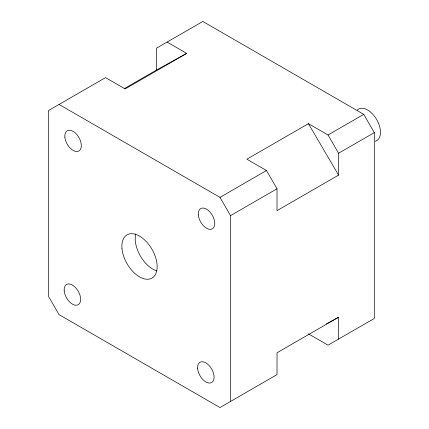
<?xml version="1.0" encoding="UTF-8"?>
<svg xmlns="http://www.w3.org/2000/svg" width="429" height="429" viewBox="0 0 429 429"><rect width="100%" height="100%" fill="white"/><g stroke="black" fill="none" stroke-linecap="round" stroke-linejoin="round"><path stroke-width="0.64" d="M124.335 88.61L156.547 70.013L156.547 48.161L202.81 21.45L363.744 114.366L374.292 132.631L374.292 318.463L328.024 345.173L308.424 333.853M230.529 401.464L230.529 215.631L219.98 197.367L59.046 104.451M338.572 175.107L338.572 153.255L328.024 134.985L308.424 123.67L246.873 159.207L266.479 170.522L277.021 188.787L277.021 210.639L338.572 175.107L308.424 123.67M167.09 42.074L186.69 53.389L125.145 88.926L105.545 77.606L48.504 110.537L48.504 296.369L59.046 314.634L219.98 407.55L277.021 374.619L277.021 352.767L338.572 317.229L338.572 339.082M219.98 197.367L266.479 170.522M328.024 134.985L363.744 114.366M230.529 215.631L277.021 188.787M338.572 153.255L374.292 132.631M156.547 70.013L186.69 53.389M326.394 323.943L338.572 317.229M156.692 270.892A24.952 14.404 60 0 1 135.757 233.859M357.175 110.114A18.233 10.527 60 0 1 376.721 119.621A18.233 10.527 60 0 1 375.182 141.297M198.316 214.95A11.669 6.735 60 0 0 211.368 229.199A11.669 6.735 60 0 0 209.878 211.926A11.669 6.735 60 0 0 198.316 214.95M64.865 137.135A11.669 6.735 60 0 0 77.922 151.383A11.669 6.735 60 0 0 76.426 134.111A11.669 6.735 60 0 0 64.865 137.135M64.2 290.846A11.669 6.735 60 0 0 77.252 305.094A11.669 6.735 60 0 0 75.761 287.821A11.669 6.735 60 0 0 64.2 290.846M197.651 368.661A11.669 6.735 60 0 0 210.703 382.909A11.669 6.735 60 0 0 209.207 365.637A11.669 6.735 60 0 0 197.651 368.661M121.97 248.482A24.952 14.404 60 0 0 149.887 278.952A24.952 14.404 60 0 0 146.691 242.015A24.952 14.404 60 0 0 121.97 248.482"/></g></svg>
